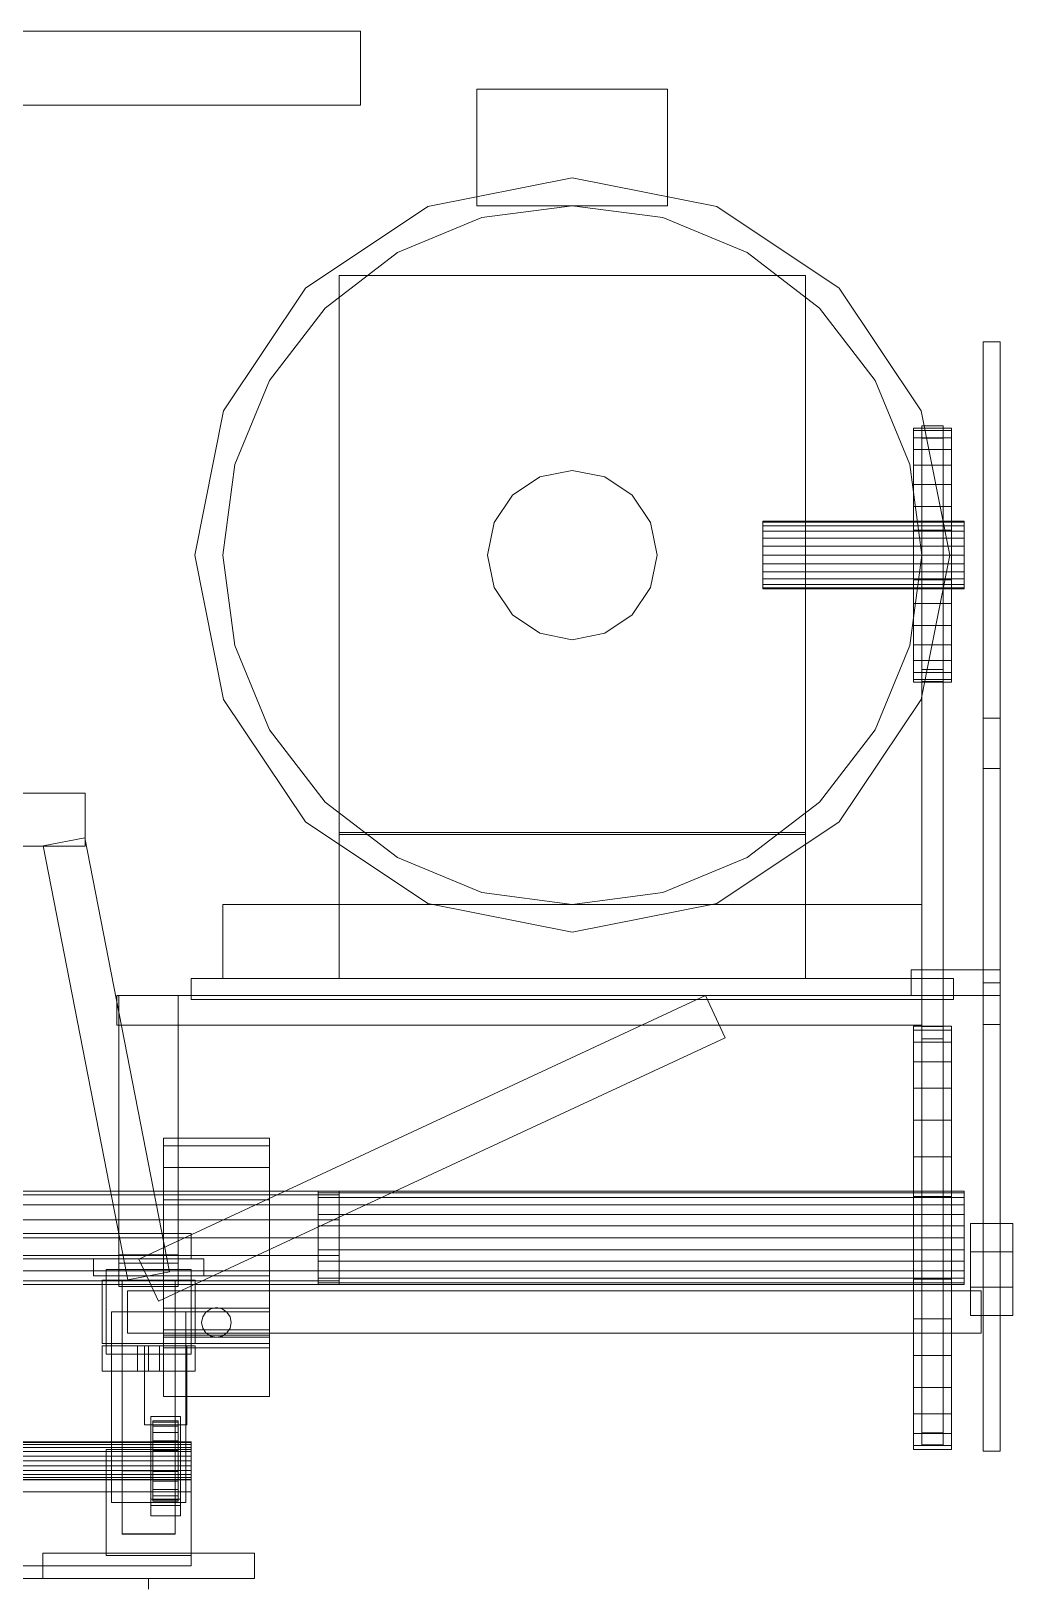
# Model space of a CAD drawing. Header units: millimetres. Extents: x -191664 to 191490, y -197311 to 10263.
# Drawn here: x 58392 to 58855, y 336 to 1070 of the extents above; entities that cross this region are included whole.
import ezdxf

# ---------------------------------------------------------------- set-up
doc = ezdxf.new("R2010")
doc.units = ezdxf.units.MM
doc.layers.add('lateral_C04', color=7, linetype='Continuous', lineweight=0)
doc.layers.add('lateral_secador', color=7, linetype='Continuous', lineweight=0)

msp = doc.modelspace()

# ---------------------------------------------------------------- linework, layer by layer
at = {"layer": 'lateral_C04', "color": 147, "true_color": 0x1f7180}
for p, q in [((58692.12, 1042.5), (58602.12, 1042.5)), ((58602.12, 1042.5), (58602.12, 987.5)), ((58692.12, 987.5), (58692.12, 1042.5)), ((58647.12, 1000.7), (58578.92, 987.14)), ((58715.31, 987.14), (58647.12, 1000.7)), ((58578.92, 987.14), (58521.11, 948.51)), ((58602.12, 987.5), (58692.12, 987.5)), ((58647.12, 987.5), (58604.41, 981.88)), ((58689.82, 981.88), (58647.12, 987.5)), ((58773.12, 948.51), (58715.31, 987.14)), ((58604.41, 981.88), (58564.62, 965.39)), ((58729.62, 965.39), (58689.82, 981.88)), ((58564.62, 965.39), (58530.44, 939.17)), ((58763.79, 939.17), (58729.62, 965.39)), ((58757.12, 954.5), (58537.12, 954.5)), ((58537.12, 954.5), (58537.12, 690.5)), ((58757.12, 690.5), (58757.12, 954.5)), ((58521.11, 948.51), (58482.48, 890.69)), ((58811.75, 890.69), (58773.12, 948.51)), ((58530.44, 939.17), (58504.22, 905)), ((58790.01, 905), (58763.79, 939.17)), ((58504.22, 905), (58487.74, 865.21)), ((58806.49, 865.21), (58790.01, 905)), ((58482.48, 890.69), (58468.92, 822.5)), ((58825.32, 822.5), (58811.75, 890.69)), ((58487.74, 865.21), (58482.12, 822.5)), ((58812.12, 822.5), (58806.49, 865.21)), ((58468.92, 822.5), (58482.48, 754.31)), ((58482.12, 822.5), (58487.74, 779.79)), ((58806.49, 779.79), (58812.12, 822.5)), ((58811.75, 754.31), (58825.32, 822.5)), ((58487.74, 779.79), (58504.22, 740)), ((58790.01, 740), (58806.49, 779.79)), ((58482.48, 754.31), (58521.11, 696.49)), ((58773.12, 696.49), (58811.75, 754.31)), ((58504.22, 740), (58530.44, 705.83)), ((58763.79, 705.83), (58790.01, 740)), ((58530.44, 705.83), (58564.62, 679.61)), ((58729.62, 679.61), (58763.79, 705.83)), ((58521.11, 696.49), (58578.92, 657.86)), ((58537.12, 690.5), (58757.12, 690.5)), ((58715.31, 657.86), (58773.12, 696.49)), ((58564.62, 679.61), (58604.41, 663.12)), ((58689.82, 663.12), (58729.62, 679.61)), ((58604.41, 663.12), (58647.12, 657.5)), ((58647.12, 657.5), (58689.82, 663.12)), ((58578.92, 657.86), (58647.12, 644.3)), ((58647.12, 644.3), (58715.31, 657.86))]:
    msp.add_line(p, q, dxfattribs=at)
at = {"layer": 'lateral_C04', "color": 33, "true_color": 0xb6a256}
for p, q in [((58841.12, 923.26), (58841.12, 721.74)), ((58849.12, 923.26), (58841.12, 923.26)), ((58841.12, 600.76), (58841.12, 923.26)), ((58849.12, 721.74), (58849.12, 923.26)), ((58849.12, 923.26), (58849.12, 600.76)), ((58841.12, 721.74), (58849.12, 721.74)), ((58841.12, 399.24), (58841.12, 721.74)), ((58849.12, 399.24), (58849.12, 721.74)), ((58841.12, 399.24), (58841.12, 600.76)), ((58841.12, 600.76), (58849.12, 600.76)), ((58849.12, 600.76), (58849.12, 399.24)), ((58849.12, 399.24), (58841.12, 399.24))]:
    msp.add_line(p, q, dxfattribs=at)
at = {"layer": 'lateral_C04', "color": 9, "true_color": 0xbac6cb}
for p, q in [((58808.12, 881.35), (58808.12, 882.5)), ((58826.12, 882.5), (58808.12, 882.5)), ((58808.12, 877.93), (58808.12, 881.35)), ((58826.12, 881.35), (58808.12, 881.35)), ((58812.12, 883.54), (58812.12, 877.72)), ((58822.12, 883.54), (58812.12, 883.54)), ((58812.12, 599.79), (58812.12, 883.54)), ((58822.12, 877.72), (58822.12, 883.54)), ((58822.12, 883.54), (58822.12, 599.79)), ((58826.12, 881.35), (58826.12, 882.5)), ((58826.12, 877.93), (58826.12, 881.35)), ((58808.12, 872.39), (58808.12, 877.93)), ((58826.12, 877.93), (58808.12, 877.93)), ((58812.12, 877.72), (58822.12, 877.72)), ((58812.12, 593.98), (58812.12, 877.72)), ((58822.12, 593.98), (58822.12, 877.72)), ((58826.12, 872.39), (58826.12, 877.93)), ((58808.12, 864.93), (58808.12, 872.39)), ((58826.12, 872.39), (58808.12, 872.39)), ((58826.12, 864.93), (58826.12, 872.39)), ((58808.12, 855.83), (58808.12, 864.93)), ((58826.12, 864.93), (58808.12, 864.93)), ((58826.12, 855.83), (58826.12, 864.93)), ((58808.12, 845.46), (58808.12, 855.83)), ((58826.12, 855.83), (58808.12, 855.83)), ((58826.12, 845.46), (58826.12, 855.83)), ((58808.12, 834.21), (58808.12, 845.46)), ((58826.12, 845.46), (58808.12, 845.46)), ((58826.12, 834.21), (58826.12, 845.46)), ((58737.12, 837.95), (58737.12, 838.5)), ((58832.12, 838.5), (58737.12, 838.5)), ((58737.12, 836.36), (58737.12, 837.95)), ((58832.12, 837.95), (58737.12, 837.95)), ((58737.12, 833.81), (58737.12, 836.36)), ((58832.12, 836.36), (58737.12, 836.36)), ((58832.12, 837.95), (58832.12, 838.5)), ((58832.12, 836.36), (58832.12, 837.95)), ((58832.12, 833.81), (58832.12, 836.36)), ((58737.12, 830.5), (58737.12, 833.81)), ((58832.12, 833.81), (58737.12, 833.81)), ((58737.12, 826.64), (58737.12, 830.5)), ((58832.12, 830.5), (58737.12, 830.5)), ((58808.12, 822.5), (58808.12, 834.21)), ((58826.12, 834.21), (58808.12, 834.21)), ((58826.12, 822.5), (58826.12, 834.21)), ((58832.12, 830.5), (58832.12, 833.81)), ((58832.12, 826.64), (58832.12, 830.5)), ((58737.12, 822.5), (58737.12, 826.64)), ((58832.12, 826.64), (58737.12, 826.64)), ((58737.12, 822.5), (58737.12, 818.36)), ((58737.12, 822.5), (58832.12, 822.5)), ((58808.12, 822.5), (58808.12, 810.79)), ((58808.12, 822.5), (58826.12, 822.5)), ((58826.12, 810.79), (58826.12, 822.5)), ((58832.12, 822.5), (58832.12, 826.64)), ((58832.12, 818.36), (58832.12, 822.5)), ((58737.12, 818.36), (58737.12, 814.5)), ((58832.12, 818.36), (58737.12, 818.36)), ((58737.12, 814.5), (58737.12, 811.19)), ((58832.12, 814.5), (58737.12, 814.5)), ((58832.12, 818.36), (58832.12, 814.5)), ((58832.12, 814.5), (58832.12, 811.19)), ((58737.12, 811.19), (58737.12, 808.64)), ((58832.12, 811.19), (58737.12, 811.19)), ((58737.12, 808.64), (58737.12, 807.05)), ((58832.12, 808.64), (58737.12, 808.64)), ((58737.12, 807.05), (58737.12, 806.5)), ((58832.12, 807.05), (58737.12, 807.05)), ((58808.12, 810.79), (58808.12, 799.54)), ((58826.12, 810.79), (58808.12, 810.79)), ((58826.12, 810.79), (58826.12, 799.54)), ((58832.12, 811.19), (58832.12, 808.64)), ((58832.12, 808.64), (58832.12, 807.05)), ((58832.12, 807.05), (58832.12, 806.5)), ((58832.12, 806.5), (58737.12, 806.5)), ((58808.12, 799.54), (58808.12, 789.17)), ((58826.12, 799.54), (58808.12, 799.54)), ((58826.12, 799.54), (58826.12, 789.17)), ((58808.12, 789.17), (58808.12, 780.07)), ((58826.12, 789.17), (58808.12, 789.17)), ((58826.12, 789.17), (58826.12, 780.07)), ((58808.12, 780.07), (58808.12, 772.61)), ((58826.12, 780.07), (58808.12, 780.07)), ((58826.12, 780.07), (58826.12, 772.61)), ((58808.12, 772.61), (58808.12, 767.07)), ((58826.12, 772.61), (58808.12, 772.61)), ((58826.12, 772.61), (58826.12, 767.07)), ((58808.12, 767.07), (58808.12, 763.65)), ((58826.12, 767.07), (58808.12, 767.07)), ((58808.12, 763.65), (58808.12, 762.5)), ((58826.12, 763.65), (58808.12, 763.65)), ((58812.12, 768.4), (58812.12, 762.7)), ((58822.12, 768.4), (58812.12, 768.4)), ((58812.12, 407.93), (58812.12, 768.4)), ((58822.12, 762.7), (58822.12, 768.4)), ((58822.12, 768.4), (58822.12, 407.93)), ((58826.12, 767.07), (58826.12, 763.65)), ((58826.12, 763.65), (58826.12, 762.5)), ((58826.12, 762.5), (58808.12, 762.5)), ((58812.12, 762.7), (58822.12, 762.7)), ((58812.12, 402.23), (58812.12, 762.7)), ((58822.12, 402.23), (58822.12, 762.7)), ((58808.12, 598.08), (58808.12, 600)), ((58826.12, 600), (58808.12, 600)), ((58808.12, 592.39), (58808.12, 598.08)), ((58826.12, 598.08), (58808.12, 598.08)), ((58812.12, 593.98), (58812.12, 599.79)), ((58812.12, 599.79), (58822.12, 599.79)), ((58822.12, 599.79), (58822.12, 593.98)), ((58826.12, 598.08), (58826.12, 600)), ((58826.12, 592.39), (58826.12, 598.08)), ((58808.12, 583.15), (58808.12, 592.39)), ((58826.12, 592.39), (58808.12, 592.39)), ((58822.12, 593.98), (58812.12, 593.98)), ((58826.12, 583.15), (58826.12, 592.39)), ((58808.12, 570.71), (58808.12, 583.15)), ((58826.12, 583.15), (58808.12, 583.15)), ((58826.12, 570.71), (58826.12, 583.15)), ((58808.12, 555.56), (58808.12, 570.71)), ((58826.12, 570.71), (58808.12, 570.71)), ((58826.12, 555.56), (58826.12, 570.71)), ((58808.12, 538.27), (58808.12, 555.56)), ((58826.12, 555.56), (58808.12, 555.56)), ((58826.12, 538.27), (58826.12, 555.56)), ((58808.12, 519.51), (58808.12, 538.27)), ((58826.12, 538.27), (58808.12, 538.27)), ((58826.12, 519.51), (58826.12, 538.27)), ((58527.12, 521.25), (58527.12, 522)), ((58832.12, 522), (58527.12, 522)), ((58527.12, 519.05), (58527.12, 521.25)), ((58832.12, 521.25), (58527.12, 521.25)), ((58832.12, 521.25), (58832.12, 522)), ((58832.12, 519.05), (58832.12, 521.25)), ((58527.12, 515.56), (58527.12, 519.05)), ((58832.12, 519.05), (58527.12, 519.05)), ((58527.12, 511), (58527.12, 515.56)), ((58832.12, 515.56), (58527.12, 515.56)), ((58808.12, 500), (58808.12, 519.51)), ((58826.12, 519.51), (58808.12, 519.51)), ((58826.12, 500), (58826.12, 519.51)), ((58832.12, 515.56), (58832.12, 519.05)), ((58832.12, 511), (58832.12, 515.56)), ((58527.12, 505.69), (58527.12, 511)), ((58832.12, 511), (58527.12, 511)), ((58832.12, 505.69), (58832.12, 511)), ((58527.12, 500), (58527.12, 505.69)), ((58832.12, 505.69), (58527.12, 505.69)), ((58527.12, 500), (58527.12, 494.31)), ((58527.12, 500), (58832.12, 500)), ((58808.12, 500), (58808.12, 480.49)), ((58808.12, 500), (58826.12, 500)), ((58826.12, 480.49), (58826.12, 500)), ((58832.12, 500), (58832.12, 505.69)), ((58832.12, 494.31), (58832.12, 500)), ((58527.12, 494.31), (58527.12, 489)), ((58832.12, 494.31), (58527.12, 494.31)), ((58832.12, 494.31), (58832.12, 489)), ((58527.12, 489), (58527.12, 484.44)), ((58832.12, 489), (58527.12, 489)), ((58527.12, 484.44), (58527.12, 480.95)), ((58832.12, 484.44), (58527.12, 484.44)), ((58832.12, 489), (58832.12, 484.44)), ((58832.12, 484.44), (58832.12, 480.95)), ((58527.12, 480.95), (58527.12, 478.75)), ((58832.12, 480.95), (58527.12, 480.95)), ((58527.12, 478.75), (58527.12, 478)), ((58832.12, 478.75), (58527.12, 478.75)), ((58832.12, 478), (58527.12, 478)), ((58808.12, 480.49), (58808.12, 461.73)), ((58826.12, 480.49), (58808.12, 480.49)), ((58826.12, 480.49), (58826.12, 461.73)), ((58832.12, 480.95), (58832.12, 478.75)), ((58832.12, 478.75), (58832.12, 478)), ((58808.12, 461.73), (58808.12, 444.44)), ((58826.12, 461.73), (58808.12, 461.73)), ((58826.12, 461.73), (58826.12, 444.44)), ((58808.12, 444.44), (58808.12, 429.29)), ((58826.12, 444.44), (58808.12, 444.44)), ((58826.12, 444.44), (58826.12, 429.29)), ((58808.12, 429.29), (58808.12, 416.85)), ((58826.12, 429.29), (58808.12, 429.29)), ((58826.12, 429.29), (58826.12, 416.85)), ((58808.12, 416.85), (58808.12, 407.61)), ((58826.12, 416.85), (58808.12, 416.85)), ((58826.12, 416.85), (58826.12, 407.61)), ((58467.12, 403.6), (57767.12, 403.6)), ((58467.12, 403.29), (58467.12, 403.6)), ((58808.12, 407.61), (58808.12, 401.92)), ((58826.12, 407.61), (58808.12, 407.61)), ((58812.12, 402.23), (58812.12, 407.93)), ((58812.12, 407.93), (58822.12, 407.93)), ((58822.12, 407.93), (58822.12, 402.23)), ((58826.12, 407.61), (58826.12, 401.92)), ((58467.12, 403.29), (57767.12, 403.29)), ((58467.12, 402.39), (57767.12, 402.39)), ((58467.12, 400.96), (57767.12, 400.96)), ((58467.12, 399.1), (57767.12, 399.1)), ((58467.12, 396.93), (57767.12, 396.93)), ((58467.12, 402.39), (58467.12, 403.29)), ((58467.12, 400.96), (58467.12, 402.39)), ((58467.12, 399.1), (58467.12, 400.96)), ((58467.12, 396.93), (58467.12, 399.1)), ((58467.12, 394.6), (58467.12, 396.93)), ((58808.12, 401.92), (58808.12, 400)), ((58826.12, 401.92), (58808.12, 401.92)), ((58826.12, 400), (58808.12, 400)), ((58822.12, 402.23), (58812.12, 402.23)), ((58826.12, 401.92), (58826.12, 400)), ((57767.12, 394.6), (58467.12, 394.6)), ((58467.12, 392.27), (57767.12, 392.27)), ((58467.12, 390.1), (57767.12, 390.1)), ((58467.12, 392.27), (58467.12, 394.6)), ((58467.12, 392.27), (58467.12, 390.1)), ((58467.12, 390.1), (58467.12, 388.24)), ((58467.12, 388.24), (57767.12, 388.24)), ((58467.12, 386.81), (57767.12, 386.81)), ((58467.12, 385.91), (57767.12, 385.91)), ((58467.12, 385.6), (57767.12, 385.6)), ((58467.12, 388.24), (58467.12, 386.81)), ((58467.12, 386.81), (58467.12, 385.91)), ((58467.12, 385.91), (58467.12, 385.6))]:
    msp.add_line(p, q, dxfattribs=at)
at = {"layer": 'lateral_C04', "color": 43, "true_color": 0xd6b34e}
for p, q in [((58631.81, 859.46), (58618.83, 850.78)), ((58647.12, 862.5), (58631.81, 859.46)), ((58662.42, 859.46), (58647.12, 862.5)), ((58675.4, 850.78), (58662.42, 859.46)), ((58618.83, 850.78), (58610.16, 837.81)), ((58684.07, 837.81), (58675.4, 850.78)), ((58610.16, 837.81), (58607.12, 822.5)), ((58687.12, 822.5), (58684.07, 837.81)), ((58607.12, 822.5), (58610.16, 807.19)), ((58684.07, 807.19), (58687.12, 822.5)), ((58610.16, 807.19), (58618.83, 794.22)), ((58675.4, 794.22), (58684.07, 807.19)), ((58618.83, 794.22), (58631.81, 785.54)), ((58662.42, 785.54), (58675.4, 794.22)), ((58631.81, 785.54), (58647.12, 782.5)), ((58647.12, 782.5), (58662.42, 785.54)), ((58504.12, 465), (58454.12, 465)), ((58454.12, 450), (58454.12, 465)), ((58504.12, 450), (58504.12, 465))]:
    msp.add_line(p, q, dxfattribs=at)
at = {"layer": 'lateral_C04', "color": 139, "true_color": 0x354b57}
for p, q in [((58849.12, 745.5), (58841.12, 745.5)), ((58841.12, 745.5), (58841.12, 620.5)), ((58849.12, 620.5), (58849.12, 745.5)), ((58757.12, 691.5), (58537.12, 691.5)), ((58537.12, 691.5), (58537.12, 622.5)), ((58757.12, 622.5), (58757.12, 691.5)), ((58397.3, 685.08), (58416.93, 688.92)), ((58437.3, 480.08), (58397.3, 685.08)), ((58456.93, 483.92), (58416.93, 688.92)), ((58812.12, 657.5), (58482.12, 657.5)), ((58482.12, 657.5), (58482.12, 622.5)), ((58812.12, 622.5), (58812.12, 657.5)), ((58849.12, 626.5), (58807.12, 626.5)), ((58807.12, 626.5), (58807.12, 614.5)), ((58849.12, 614.5), (58849.12, 626.5)), ((58827.12, 622.5), (58467.12, 622.5)), ((58467.12, 622.5), (58467.12, 612.5)), ((58482.12, 622.5), (58812.12, 622.5)), ((58537.12, 622.5), (58757.12, 622.5)), ((58827.12, 612.5), (58827.12, 622.5)), ((58841.12, 620.5), (58849.12, 620.5)), ((58812.12, 614.5), (58432.12, 614.5)), ((58432.12, 614.5), (58432.12, 600.5)), ((58461.12, 614.5), (58433.12, 614.5)), ((58433.12, 614.5), (58433.12, 477)), ((58709.97, 614.47), (58442.47, 489.97)), ((58461.12, 477), (58461.12, 614.5)), ((58467.12, 612.5), (58827.12, 612.5)), ((58719.26, 594.53), (58709.97, 614.47)), ((58807.12, 614.5), (58849.12, 614.5)), ((58812.12, 600.5), (58812.12, 614.5)), ((58432.12, 600.5), (58812.12, 600.5)), ((58719.26, 594.53), (58451.76, 470.03)), ((58855.12, 506.69), (58835.12, 506.69)), ((58835.12, 506.69), (58835.12, 493.31)), ((58835.12, 476.69), (58835.12, 506.69)), ((58855.12, 493.31), (58855.12, 506.69)), ((58855.12, 506.69), (58855.12, 476.69)), ((58467.12, 502), (57767.12, 502)), ((58467.12, 490), (58467.12, 502)), ((58461.12, 492), (58433.12, 492)), ((58433.12, 488), (58433.12, 492)), ((58461.12, 488), (58461.12, 492)), ((58835.12, 493.31), (58855.12, 493.31)), ((58835.12, 493.31), (58835.12, 463.31)), ((58855.12, 493.31), (58855.12, 463.31)), ((58467.12, 490), (57767.12, 490)), ((58473.12, 490), (58421.12, 490)), ((58421.12, 482), (58421.12, 490)), ((58427.12, 485), (58427.12, 445)), ((58467.12, 485), (58427.12, 485)), ((58461.12, 488), (58433.12, 488)), ((58442.47, 489.97), (58451.76, 470.03)), ((58467.12, 445), (58467.12, 485)), ((58473.12, 482), (58473.12, 490)), ((58473.12, 482), (58421.12, 482)), ((58469.12, 480), (58425.12, 480)), ((58425.12, 480), (58425.12, 450)), ((58433.12, 477), (58461.12, 477)), ((58434.62, 479.96), (58459.62, 479.96)), ((58434.62, 450.04), (58434.62, 479.96)), ((58434.62, 479.96), (58434.62, 389.96)), ((58434.62, 479.89), (58434.62, 450.11)), ((58459.62, 479.89), (58434.62, 479.89)), ((58434.62, 389.89), (58434.62, 479.89)), ((58437.3, 480.08), (58456.93, 483.92)), ((58459.62, 479.96), (58459.62, 450.04)), ((58459.62, 389.96), (58459.62, 479.96)), ((58459.62, 450.11), (58459.62, 479.89)), ((58459.62, 479.89), (58459.62, 389.89)), ((58469.12, 450), (58469.12, 480)), ((58840.12, 475), (58437.12, 475)), ((58437.12, 475), (58437.12, 455)), ((58835.12, 463.31), (58835.12, 476.69)), ((58835.12, 476.69), (58855.12, 476.69)), ((58840.12, 455), (58840.12, 475)), ((58855.12, 476.69), (58855.12, 463.31)), ((58429.62, 465), (58464.62, 465)), ((58429.62, 375), (58429.62, 465)), ((58464.62, 375), (58464.62, 465)), ((58855.12, 463.31), (58835.12, 463.31)), ((58437.12, 455), (58840.12, 455)), ((58425.12, 450), (58469.12, 450)), ((58469.12, 449), (58425.12, 449)), ((58425.12, 437), (58425.12, 449)), ((58434.62, 450.11), (58459.62, 450.11)), ((58434.62, 450.11), (58434.62, 360.11)), ((58459.62, 450.04), (58434.62, 450.04)), ((58434.62, 360.04), (58434.62, 450.04)), ((58465.12, 449), (58445.12, 449)), ((58445.12, 411.6), (58445.12, 449)), ((58504.12, 454), (58454.12, 454)), ((58454.12, 448), (58454.12, 454)), ((58504.12, 448), (58454.12, 448)), ((58459.62, 450.11), (58459.62, 360.11)), ((58459.62, 360.04), (58459.62, 450.04)), ((58465.12, 411.6), (58465.12, 449)), ((58469.12, 437), (58469.12, 449)), ((58504.12, 448), (58504.12, 454)), ((58427.12, 445), (58467.12, 445)), ((58469.12, 437), (58425.12, 437)), ((58465.12, 411.6), (58445.12, 411.6)), ((58462.12, 415.6), (58448.12, 415.6)), ((58448.12, 373.6), (58448.12, 415.6)), ((58462.12, 373.6), (58462.12, 415.6)), ((58427.12, 400), (58427.12, 350)), ((58467.12, 400), (58427.12, 400)), ((58467.12, 350), (58467.12, 400)), ((58434.62, 389.96), (58434.62, 360.04)), ((58459.62, 389.96), (58434.62, 389.96)), ((58434.62, 389.89), (58459.62, 389.89)), ((58434.62, 360.11), (58434.62, 389.89)), ((58459.62, 360.04), (58459.62, 389.96)), ((58459.62, 389.89), (58459.62, 360.11)), ((58467.12, 380), (57767.12, 380)), ((58429.62, 375), (58464.62, 375)), ((58462.12, 376.6), (58448.12, 376.6)), ((58448.12, 368.6), (58448.12, 376.6)), ((58462.12, 368.6), (58462.12, 376.6)), ((58467.12, 345), (58467.12, 380)), ((58462.12, 373.6), (58448.12, 373.6)), ((58462.12, 368.6), (58448.12, 368.6)), ((58459.62, 360.11), (58434.62, 360.11)), ((58434.62, 360.04), (58459.62, 360.04)), ((58467.12, 345), (57767.12, 345)), ((58427.12, 350), (58467.12, 350)), ((57787.12, 339), (58447.12, 339)), ((58447.12, 339), (58447.12, 334))]:
    msp.add_line(p, q, dxfattribs=at)
at = {"layer": 'lateral_C04', "color": 9, "true_color": 0xb5c3c9}
for p, q in [((58417.12, 710), (57817.12, 710)), ((58417.12, 685), (58417.12, 710)), ((58417.12, 685), (57817.12, 685))]:
    msp.add_line(p, q, dxfattribs=at)
at = {"layer": 'lateral_C04', "color": 147, "true_color": 0x24748b}
for p, q in [((58454.12, 543.42), (58454.12, 547)), ((58454.12, 547), (58504.12, 547)), ((58454.12, 533.23), (58454.12, 543.42)), ((58454.12, 543.42), (58504.12, 543.42)), ((58504.12, 543.42), (58504.12, 547)), ((58504.12, 533.23), (58504.12, 543.42)), ((58454.12, 517.99), (58454.12, 533.23)), ((58454.12, 533.23), (58504.12, 533.23)), ((58504.12, 517.99), (58504.12, 533.23)), ((58454.12, 500), (58454.12, 517.99)), ((58454.12, 517.99), (58504.12, 517.99)), ((58504.12, 500), (58504.12, 517.99)), ((58454.12, 482.01), (58454.12, 500)), ((58504.12, 500), (58454.12, 500)), ((58504.12, 500), (58504.12, 482.01)), ((58454.12, 482.01), (58454.12, 466.77)), ((58454.12, 482.01), (58504.12, 482.01)), ((58504.12, 482.01), (58504.12, 466.77)), ((58454.12, 466.77), (58454.12, 456.58)), ((58454.12, 466.77), (58504.12, 466.77)), ((58504.12, 466.77), (58504.12, 456.58)), ((58454.12, 456.58), (58454.12, 453)), ((58454.12, 456.58), (58504.12, 456.58)), ((58504.12, 456.58), (58504.12, 453)), ((58454.12, 453), (58504.12, 453))]:
    msp.add_line(p, q, dxfattribs=at)
at = {"layer": 'lateral_C04', "color": 9, "true_color": 0xb8c2c5}
for p, q in [((57697.12, 522), (58537.12, 522)), ((58537.12, 520.33), (58537.12, 522)), ((57697.12, 520.33), (58537.12, 520.33)), ((57697.12, 515.56), (58537.12, 515.56)), ((58537.12, 515.56), (58537.12, 520.33)), ((58537.12, 508.42), (58537.12, 515.56)), ((57697.12, 508.42), (58537.12, 508.42)), ((58537.12, 500), (58537.12, 508.42)), ((58537.12, 500), (57697.12, 500)), ((58537.12, 500), (58537.12, 491.58)), ((57697.12, 491.58), (58537.12, 491.58)), ((58537.12, 491.58), (58537.12, 484.44)), ((57697.12, 484.44), (58537.12, 484.44)), ((58537.12, 484.44), (58537.12, 479.67)), ((57697.12, 479.67), (58537.12, 479.67)), ((57697.12, 478), (58537.12, 478)), ((58537.12, 479.67), (58537.12, 478)), ((58472.65, 462.68), (58472.12, 460)), ((58474.17, 464.95), (58472.65, 462.68)), ((58476.44, 466.47), (58474.17, 464.95)), ((58479.12, 467), (58476.44, 466.47)), ((58481.79, 466.47), (58479.12, 467)), ((58484.07, 464.95), (58481.79, 466.47)), ((58485.58, 462.68), (58484.07, 464.95)), ((58486.12, 460), (58485.58, 462.68)), ((58472.12, 460), (58472.65, 457.32)), ((58472.65, 457.32), (58474.17, 455.05)), ((58474.17, 455.05), (58476.44, 453.53)), ((58481.79, 453.53), (58484.07, 455.05)), ((58484.07, 455.05), (58485.58, 457.32)), ((58485.58, 457.32), (58486.12, 460)), ((58476.44, 453.53), (58479.12, 453)), ((58479.12, 453), (58481.79, 453.53))]:
    msp.add_line(p, q, dxfattribs=at)
at = {"layer": 'lateral_C04', "color": 9, "true_color": 0xbdc8cc}
for p, q in [((58447.12, 449), (58441.92, 449)), ((58441.92, 437), (58441.92, 449)), ((58447.12, 449), (58452.31, 449)), ((58447.12, 449), (58447.12, 437)), ((58452.31, 437), (58452.31, 449)), ((58447.12, 437), (58441.92, 437)), ((58452.31, 437), (58447.12, 437))]:
    msp.add_line(p, q, dxfattribs=at)
at = {"layer": 'lateral_C04', "color": 145, "true_color": 0x3e8091}
for p, q in [((58504.12, 450), (58454.12, 450)), ((58454.12, 425), (58454.12, 450)), ((58504.12, 425), (58504.12, 450)), ((58504.12, 425), (58454.12, 425))]:
    msp.add_line(p, q, dxfattribs=at)
at = {"layer": 'lateral_C04', "color": 155, "true_color": 0x617580}
for p, q in [((58449.12, 412.95), (58449.12, 413.6)), ((58449.12, 413.6), (58449.12, 403.6)), ((58461.12, 413.6), (58449.12, 413.6)), ((58449.12, 411.05), (58449.12, 412.95)), ((58449.12, 412.95), (58449.12, 403.29)), ((58461.12, 412.95), (58449.12, 412.95)), ((58449.12, 408.04), (58449.12, 411.05)), ((58449.12, 411.05), (58449.12, 402.39)), ((58461.12, 411.05), (58449.12, 411.05)), ((58461.12, 403.6), (58461.12, 413.6)), ((58461.12, 413.6), (58461.12, 412.95)), ((58461.12, 403.29), (58461.12, 412.95)), ((58461.12, 412.95), (58461.12, 411.05)), ((58461.12, 402.39), (58461.12, 411.05)), ((58461.12, 411.05), (58461.12, 408.04)), ((58449.12, 404.1), (58449.12, 408.04)), ((58449.12, 408.04), (58449.12, 400.96)), ((58461.12, 408.04), (58449.12, 408.04)), ((58449.12, 399.52), (58449.12, 404.1)), ((58449.12, 404.1), (58449.12, 399.1)), ((58461.12, 404.1), (58449.12, 404.1)), ((58449.12, 403.6), (58449.12, 403.29)), ((58449.12, 403.6), (58461.12, 403.6)), ((58461.12, 400.96), (58461.12, 408.04)), ((58461.12, 408.04), (58461.12, 404.1)), ((58461.12, 399.1), (58461.12, 404.1)), ((58461.12, 404.1), (58461.12, 399.52)), ((58461.12, 403.29), (58461.12, 403.6)), ((58449.12, 403.29), (58449.12, 402.39)), ((58449.12, 403.29), (58461.12, 403.29)), ((58449.12, 402.39), (58449.12, 400.96)), ((58449.12, 402.39), (58461.12, 402.39)), ((58449.12, 400.96), (58449.12, 399.1)), ((58449.12, 400.96), (58461.12, 400.96)), ((58449.12, 394.6), (58449.12, 399.52)), ((58449.12, 399.52), (58449.12, 396.93)), ((58461.12, 399.52), (58449.12, 399.52)), ((58449.12, 399.1), (58449.12, 396.93)), ((58449.12, 399.1), (58461.12, 399.1)), ((58449.12, 396.93), (58449.12, 394.6)), ((58449.12, 396.93), (58461.12, 396.93)), ((58461.12, 402.39), (58461.12, 403.29)), ((58461.12, 400.96), (58461.12, 402.39)), ((58461.12, 399.1), (58461.12, 400.96)), ((58461.12, 396.93), (58461.12, 399.52)), ((58461.12, 399.52), (58461.12, 394.6)), ((58461.12, 396.93), (58461.12, 399.1)), ((58461.12, 394.6), (58461.12, 396.93)), ((58461.12, 394.6), (58449.12, 394.6)), ((58449.12, 394.6), (58449.12, 389.68)), ((58449.12, 392.27), (58449.12, 394.6)), ((58449.12, 389.68), (58449.12, 392.27)), ((58449.12, 392.27), (58461.12, 392.27)), ((58449.12, 390.1), (58449.12, 392.27)), ((58449.12, 385.1), (58449.12, 390.1)), ((58449.12, 390.1), (58461.12, 390.1)), ((58449.12, 388.24), (58449.12, 390.1)), ((58461.12, 389.68), (58449.12, 389.68)), ((58449.12, 389.68), (58449.12, 385.1)), ((58461.12, 394.6), (58461.12, 392.27)), ((58461.12, 389.68), (58461.12, 394.6)), ((58461.12, 392.27), (58461.12, 389.68)), ((58461.12, 392.27), (58461.12, 390.1)), ((58461.12, 390.1), (58461.12, 385.1)), ((58461.12, 390.1), (58461.12, 388.24)), ((58461.12, 385.1), (58461.12, 389.68)), ((58449.12, 381.16), (58449.12, 388.24)), ((58449.12, 388.24), (58461.12, 388.24)), ((58449.12, 386.81), (58449.12, 388.24)), ((58449.12, 378.15), (58449.12, 386.81)), ((58449.12, 386.81), (58461.12, 386.81)), ((58449.12, 385.91), (58449.12, 386.81)), ((58449.12, 376.25), (58449.12, 385.91)), ((58449.12, 385.91), (58461.12, 385.91)), ((58449.12, 385.6), (58449.12, 385.91)), ((58449.12, 375.6), (58449.12, 385.6)), ((58449.12, 385.6), (58461.12, 385.6)), ((58461.12, 385.1), (58449.12, 385.1)), ((58449.12, 385.1), (58449.12, 381.16)), ((58461.12, 388.24), (58461.12, 381.16)), ((58461.12, 388.24), (58461.12, 386.81)), ((58461.12, 386.81), (58461.12, 378.15)), ((58461.12, 386.81), (58461.12, 385.91)), ((58461.12, 385.91), (58461.12, 376.25)), ((58461.12, 385.91), (58461.12, 385.6)), ((58461.12, 385.6), (58461.12, 375.6)), ((58461.12, 381.16), (58461.12, 385.1)), ((58461.12, 381.16), (58449.12, 381.16)), ((58449.12, 381.16), (58449.12, 378.15)), ((58461.12, 378.15), (58449.12, 378.15)), ((58449.12, 378.15), (58449.12, 376.25)), ((58461.12, 376.25), (58449.12, 376.25)), ((58449.12, 376.25), (58449.12, 375.6)), ((58461.12, 375.6), (58449.12, 375.6)), ((58461.12, 378.15), (58461.12, 381.16)), ((58461.12, 376.25), (58461.12, 378.15)), ((58461.12, 375.6), (58461.12, 376.25))]:
    msp.add_line(p, q, dxfattribs=at)
at = {"layer": 'lateral_C04', "color": 251, "true_color": 0x4e626d}
for p, q in [((58497.12, 351), (58397.12, 351)), ((58397.12, 339), (58397.12, 351)), ((58497.12, 339), (58497.12, 351)), ((58497.12, 339), (58397.12, 339))]:
    msp.add_line(p, q, dxfattribs=at)
at = {"layer": 'lateral_secador', "color": 251, "true_color": 0x536a64}
for p, q in [((57747.12, 1070), (58547.12, 1070)), ((58547.12, 1035), (58547.12, 1070)), ((57747.12, 1035), (58547.12, 1035))]:
    msp.add_line(p, q, dxfattribs=at)

doc.saveas('drawing.dxf')
